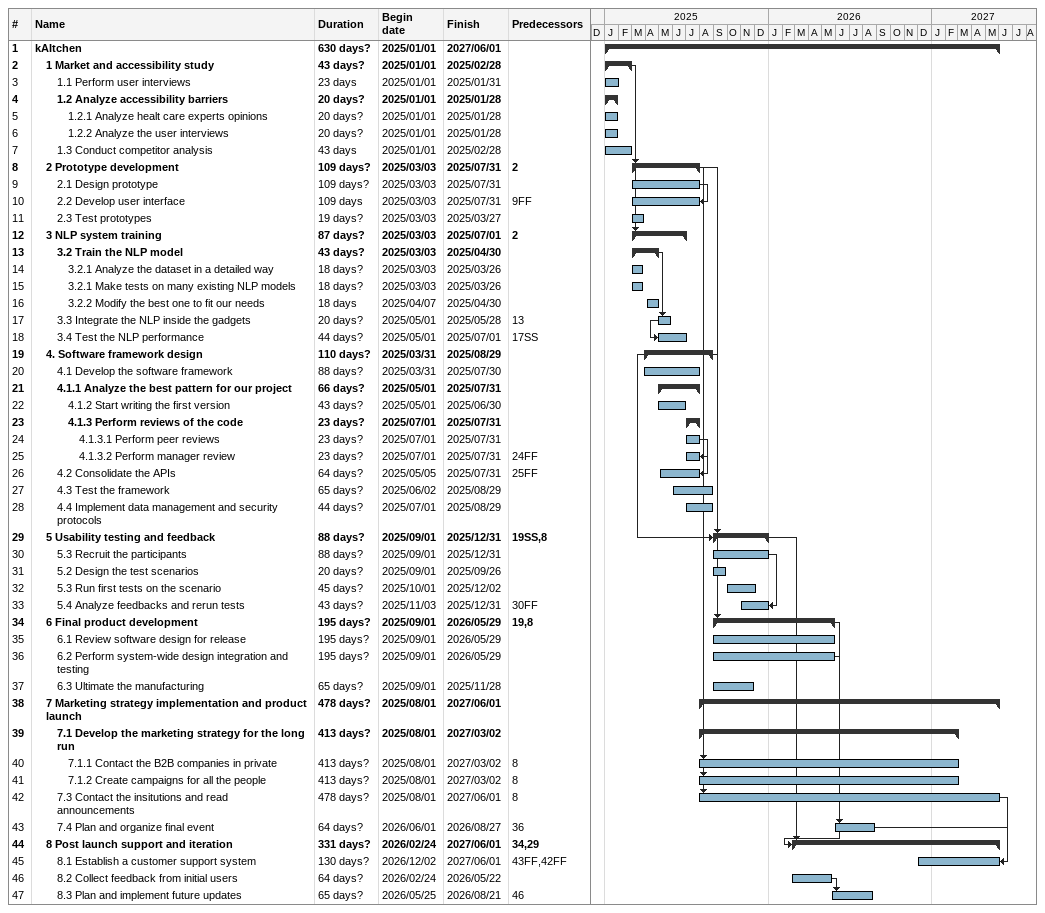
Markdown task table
| ID | Level | Task | Duration | Start | Finish | Predecessors |
|---|---|---|---|---|---|---|
| 1 | 1 | **kAItchen** | 630d? | 2025-01-01 | 2027-06-01 |  |
| 2 | 2 | **1 Market and accessibility study** | 43d? | 2025-01-01 | 2025-02-28 |  |
| 3 | 3 | 1.1 Perform user interviews | 23d | 2025-01-01 | 2025-01-31 |  |
| 4 | 3 | **1.2 Analyze accessibility barriers** | 20d? | 2025-01-01 | 2025-01-28 |  |
| 5 | 4 | 1.2.1 Analyze healt care experts opinions | 20d? | 2025-01-01 | 2025-01-28 |  |
| 6 | 4 | 1.2.2 Analyze the user interviews | 20d? | 2025-01-01 | 2025-01-28 |  |
| 7 | 3 | 1.3 Conduct competitor analysis | 43d | 2025-01-01 | 2025-02-28 |  |
| 8 | 2 | **2 Prototype development** | 109d? | 2025-03-03 | 2025-07-31 | 2 |
| 9 | 3 | 2.1 Design prototype | 109d? | 2025-03-03 | 2025-07-31 |  |
| 10 | 3 | 2.2 Develop user interface | 109d | 2025-03-03 | 2025-07-31 | 9FF |
| 11 | 3 | 2.3 Test prototypes | 19d? | 2025-03-03 | 2025-03-27 |  |
| 12 | 2 | **3 NLP system training** | 87d? | 2025-03-03 | 2025-07-01 | 2 |
| 13 | 3 | **3.2 Train the NLP model** | 43d? | 2025-03-03 | 2025-04-30 |  |
| 14 | 4 | 3.2.1 Analyze the dataset in a detailed way | 18d? | 2025-03-03 | 2025-03-26 |  |
| 15 | 4 | 3.2.1 Make tests on many existing NLP models | 18d? | 2025-03-03 | 2025-03-26 |  |
| 16 | 4 | 3.2.2 Modify the best one to fit our needs | 18d | 2025-04-07 | 2025-04-30 |  |
| 17 | 3 | 3.3 Integrate the NLP inside the gadgets | 20d? | 2025-05-01 | 2025-05-28 | 13 |
| 18 | 3 | 3.4 Test the NLP performance | 44d? | 2025-05-01 | 2025-07-01 | 17SS |
| 19 | 2 | **4. Software framework design** | 110d? | 2025-03-31 | 2025-08-29 |  |
| 20 | 3 | 4.1 Develop the software framework | 88d? | 2025-03-31 | 2025-07-30 |  |
| 21 | 3 | **4.1.1 Analyze the best pattern for our project** | 66d? | 2025-05-01 | 2025-07-31 |  |
| 22 | 4 | 4.1.2 Start writing the first version | 43d? | 2025-05-01 | 2025-06-30 |  |
| 23 | 4 | **4.1.3 Perform reviews of the code** | 23d? | 2025-07-01 | 2025-07-31 |  |
| 24 | 5 | 4.1.3.1 Perform peer reviews | 23d? | 2025-07-01 | 2025-07-31 |  |
| 25 | 5 | 4.1.3.2 Perform manager review | 23d? | 2025-07-01 | 2025-07-31 | 24FF |
| 26 | 3 | 4.2 Consolidate the APIs | 64d? | 2025-05-05 | 2025-07-31 | 25FF |
| 27 | 3 | 4.3 Test the framework | 65d? | 2025-06-02 | 2025-08-29 |  |
| 28 | 3 | 4.4 Implement data management and security protocols | 44d? | 2025-07-01 | 2025-08-29 |  |
| 29 | 2 | **5 Usability testing and feedback** | 88d? | 2025-09-01 | 2025-12-31 | 19SS, 8 |
| 30 | 3 | 5.3 Recruit the participants | 88d? | 2025-09-01 | 2025-12-31 |  |
| 31 | 3 | 5.2 Design the test scenarios | 20d? | 2025-09-01 | 2025-09-26 |  |
| 32 | 3 | 5.3 Run first tests on the scenario | 45d? | 2025-10-01 | 2025-12-02 |  |
| 33 | 3 | 5.4 Analyze feedbacks and rerun tests | 43d? | 2025-11-03 | 2025-12-31 | 30FF |
| 34 | 2 | **6 Final product development** | 195d? | 2025-09-01 | 2026-05-29 | 19, 8 |
| 35 | 3 | 6.1 Review software design for release | 195d? | 2025-09-01 | 2026-05-29 |  |
| 36 | 3 | 6.2 Perform system-wide design integration and testing | 195d? | 2025-09-01 | 2026-05-29 |  |
| 37 | 3 | 6.3 Ultimate the manufacturing | 65d? | 2025-09-01 | 2025-11-28 |  |
| 38 | 2 | **7 Marketing strategy implementation and product launch** | 478d? | 2025-08-01 | 2027-06-01 |  |
| 39 | 3 | **7.1 Develop the marketing strategy for the long run** | 413d? | 2025-08-01 | 2027-03-02 |  |
| 40 | 4 | 7.1.1 Contact the B2B companies in private | 413d? | 2025-08-01 | 2027-03-02 | 8 |
| 41 | 4 | 7.1.2 Create campaigns for all the people | 413d? | 2025-08-01 | 2027-03-02 | 8 |
| 42 | 3 | 7.3 Contact the insitutions and read announcements | 478d? | 2025-08-01 | 2027-06-01 | 8 |
| 43 | 3 | 7.4 Plan and organize final event | 64d? | 2026-06-01 | 2026-08-27 | 36 |
| 44 | 2 | **8 Post launch support and iteration** | 331d? | 2026-02-24 | 2027-06-01 | 34, 29 |
| 45 | 3 | 8.1 Establish a customer support system | 130d? | 2026-12-02 | 2027-06-01 | 43FF, 42FF |
| 46 | 3 | 8.2 Collect feedback from initial users | 64d? | 2026-02-24 | 2026-05-22 |  |
| 47 | 3 | 8.3 Plan and implement future updates | 65d? | 2026-05-25 | 2026-08-21 | 46 |
